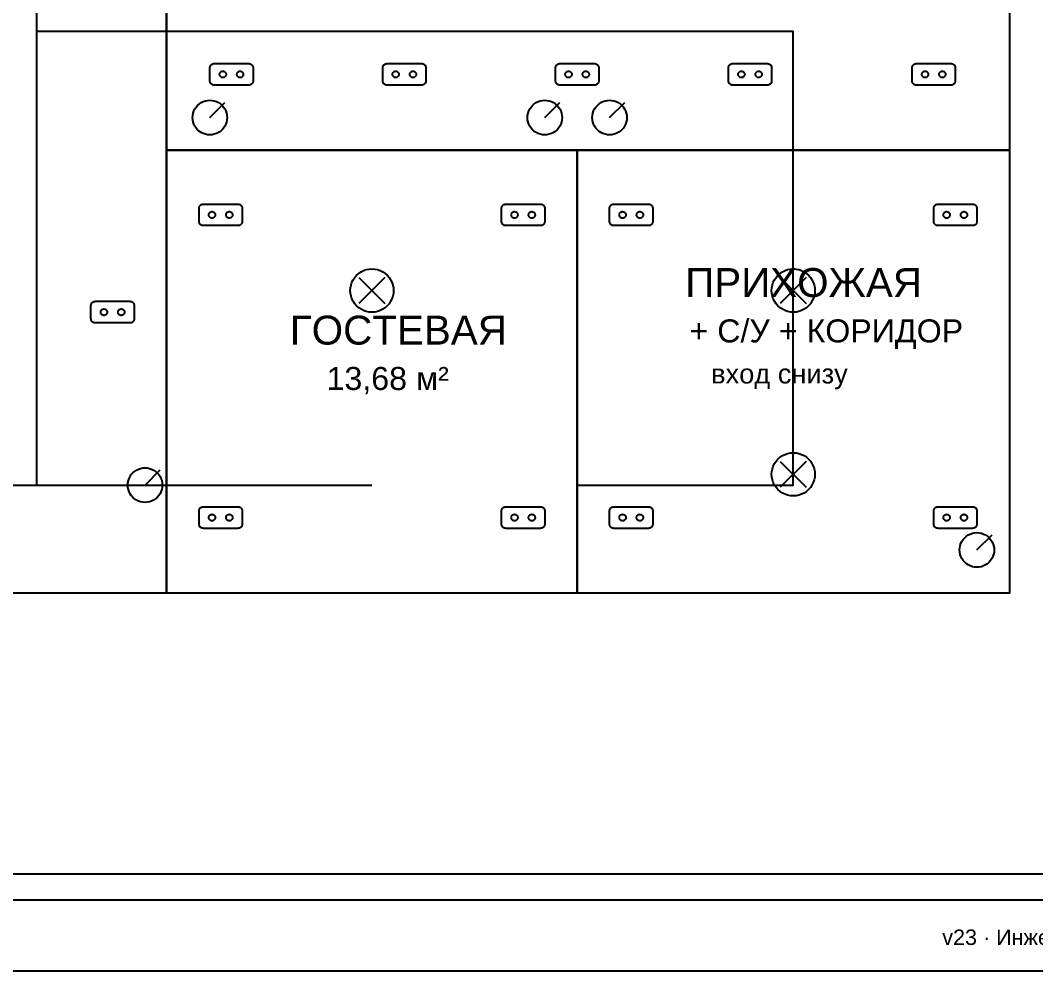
# Paper-space layout 'EOM-02' of a CAD drawing. Header units: millimetres. Extents: x 5 to 415, y 5 to 292.
# Drawn here: x 106.5 to 264.5, y 5 to 152.8 of the extents above; entities that cross this region are included whole.
import ezdxf

# ---------------------------------------------------------------- set-up
doc = ezdxf.new("R2010")
doc.units = ezdxf.units.MM
for name, color, linetype in [('A-DIMS', 1, 'Continuous'), ('A-FRAME', 7, 'Continuous'), ('A-OBJECT', 8, 'Continuous'), ('A-TEXT', 7, 'Continuous'), ('A-WALL', 7, 'Continuous')]:
    doc.layers.add(name, color=color, linetype=linetype)
doc.styles.add('ARIAL', font='arial.ttf')

psp = doc.layouts.new('EOM-02')

# ---------------------------------------------------------------- linework, layer by layer
at = {"layer": 'A-FRAME'}
psp.add_line((5, 16), (415, 16), dxfattribs=at)
psp.add_lwpolyline([(5, 5), (415, 5), (415, 292), (5, 292)], close=True, dxfattribs=at)
at = {"layer": 'A-OBJECT'}
for points in [[(8.25, 289), (411.75, 289), (411.75, 20), (8.25, 20), (8.25, 289)], [(35.15, 238.56), (129.3, 238.56), (129.3, 63.71), (35.15, 63.71), (35.15, 238.56)], [(129.3, 238.56), (260.44, 238.56), (260.44, 132.64), (129.3, 132.64), (129.3, 238.56)], [(136.7, 146.09), (142.08, 146.09), (142.17, 146.09), (142.25, 146.07), (142.33, 146.04), (142.41, 146), (142.49, 145.95), (142.55, 145.9), (142.61, 145.83), (142.66, 145.76), (142.7, 145.68), (142.73, 145.6), (142.74, 145.51), (142.75, 145.42), (142.75, 143.4), (142.74, 143.32), (142.73, 143.23), (142.7, 143.15), (142.66, 143.07), (142.61, 142.99), (142.55, 142.93), (142.49, 142.87), (142.41, 142.82), (142.33, 142.78), (142.25, 142.75), (142.17, 142.74), (142.08, 142.73), (136.7, 142.73), (136.61, 142.74), (136.52, 142.75), (136.44, 142.78), (136.36, 142.82), (136.29, 142.87), (136.22, 142.93), (136.16, 142.99), (136.12, 143.07), (136.08, 143.15), (136.05, 143.23), (136.03, 143.32), (136.03, 143.4), (136.03, 145.42), (136.03, 145.51), (136.05, 145.6), (136.08, 145.68), (136.12, 145.76), (136.16, 145.83), (136.22, 145.9), (136.29, 145.95), (136.36, 146), (136.44, 146.04), (136.52, 146.07), (136.61, 146.09), (136.7, 146.09), (136.7, 146.09)], [(163.6, 146.09), (168.98, 146.09), (169.07, 146.09), (169.15, 146.07), (169.23, 146.04), (169.31, 146), (169.39, 145.95), (169.45, 145.9), (169.51, 145.83), (169.56, 145.76), (169.6, 145.68), (169.63, 145.6), (169.64, 145.51), (169.65, 145.42), (169.65, 143.4), (169.64, 143.32), (169.63, 143.23), (169.6, 143.15), (169.56, 143.07), (169.51, 142.99), (169.45, 142.93), (169.39, 142.87), (169.31, 142.82), (169.23, 142.78), (169.15, 142.75), (169.07, 142.74), (168.98, 142.73), (163.6, 142.73), (163.51, 142.74), (163.42, 142.75), (163.34, 142.78), (163.26, 142.82), (163.19, 142.87), (163.12, 142.93), (163.06, 142.99), (163.02, 143.07), (162.98, 143.15), (162.95, 143.23), (162.93, 143.32), (162.93, 143.4), (162.93, 145.42), (162.93, 145.51), (162.95, 145.6), (162.98, 145.68), (163.02, 145.76), (163.06, 145.83), (163.12, 145.9), (163.19, 145.95), (163.26, 146), (163.34, 146.04), (163.42, 146.07), (163.51, 146.09), (163.6, 146.09), (163.6, 146.09)], [(190.5, 146.09), (195.88, 146.09), (195.97, 146.09), (196.05, 146.07), (196.13, 146.04), (196.21, 146), (196.29, 145.95), (196.35, 145.9), (196.41, 145.83), (196.46, 145.76), (196.5, 145.68), (196.53, 145.6), (196.54, 145.51), (196.55, 145.42), (196.55, 143.4), (196.54, 143.32), (196.53, 143.23), (196.5, 143.15), (196.46, 143.07), (196.41, 142.99), (196.35, 142.93), (196.29, 142.87), (196.21, 142.82), (196.13, 142.78), (196.05, 142.75), (195.97, 142.74), (195.88, 142.73), (190.5, 142.73), (190.41, 142.74), (190.32, 142.75), (190.24, 142.78), (190.16, 142.82), (190.09, 142.87), (190.02, 142.93), (189.96, 142.99), (189.92, 143.07), (189.88, 143.15), (189.85, 143.23), (189.83, 143.32), (189.82, 143.4), (189.82, 145.42), (189.83, 145.51), (189.85, 145.6), (189.88, 145.68), (189.92, 145.76), (189.96, 145.83), (190.02, 145.9), (190.09, 145.95), (190.16, 146), (190.24, 146.04), (190.32, 146.07), (190.41, 146.09), (190.5, 146.09), (190.5, 146.09)], [(217.4, 146.09), (222.78, 146.09), (222.87, 146.09), (222.95, 146.07), (223.03, 146.04), (223.11, 146), (223.19, 145.95), (223.25, 145.9), (223.31, 145.83), (223.36, 145.76), (223.4, 145.68), (223.43, 145.6), (223.44, 145.51), (223.45, 145.42), (223.45, 143.4), (223.44, 143.32), (223.43, 143.23), (223.4, 143.15), (223.36, 143.07), (223.31, 142.99), (223.25, 142.93), (223.19, 142.87), (223.11, 142.82), (223.03, 142.78), (222.95, 142.75), (222.87, 142.74), (222.78, 142.73), (217.4, 142.73), (217.31, 142.74), (217.22, 142.75), (217.14, 142.78), (217.06, 142.82), (216.99, 142.87), (216.92, 142.93), (216.86, 142.99), (216.82, 143.07), (216.78, 143.15), (216.75, 143.23), (216.73, 143.32), (216.72, 143.4), (216.72, 145.42), (216.73, 145.51), (216.75, 145.6), (216.78, 145.68), (216.82, 145.76), (216.86, 145.83), (216.92, 145.9), (216.99, 145.95), (217.06, 146), (217.14, 146.04), (217.22, 146.07), (217.31, 146.09), (217.4, 146.09), (217.4, 146.09)], [(245.98, 146.09), (251.36, 146.09), (251.45, 146.09), (251.53, 146.07), (251.62, 146.04), (251.69, 146), (251.77, 145.95), (251.83, 145.9), (251.89, 145.83), (251.94, 145.76), (251.98, 145.68), (252.01, 145.6), (252.03, 145.51), (252.03, 145.42), (252.03, 143.4), (252.03, 143.32), (252.01, 143.23), (251.98, 143.15), (251.94, 143.07), (251.89, 142.99), (251.83, 142.93), (251.77, 142.87), (251.69, 142.82), (251.62, 142.78), (251.53, 142.75), (251.45, 142.74), (251.36, 142.73), (245.98, 142.73), (245.89, 142.74), (245.8, 142.75), (245.72, 142.78), (245.64, 142.82), (245.57, 142.87), (245.5, 142.93), (245.45, 142.99), (245.4, 143.07), (245.36, 143.15), (245.33, 143.23), (245.31, 143.32), (245.31, 143.4), (245.31, 145.42), (245.31, 145.51), (245.33, 145.6), (245.36, 145.68), (245.4, 145.76), (245.45, 145.83), (245.5, 145.9), (245.57, 145.95), (245.64, 146), (245.72, 146.04), (245.8, 146.07), (245.89, 146.09), (245.98, 146.09), (245.98, 146.09)], [(138.55, 144.41), (138.54, 144.35), (138.53, 144.28), (138.51, 144.22), (138.48, 144.16), (138.44, 144.11), (138.4, 144.06), (138.35, 144.01), (138.29, 143.98), (138.24, 143.95), (138.17, 143.93), (138.11, 143.91), (138.04, 143.91), (137.98, 143.91), (137.91, 143.93), (137.85, 143.95), (137.79, 143.98), (137.74, 144.01), (137.69, 144.06), (137.64, 144.11), (137.61, 144.16), (137.58, 144.22), (137.56, 144.28), (137.54, 144.35), (137.54, 144.41), (137.54, 144.48), (137.56, 144.54), (137.58, 144.61), (137.61, 144.66), (137.64, 144.72), (137.69, 144.77), (137.74, 144.81), (137.79, 144.85), (137.85, 144.88), (137.91, 144.9), (137.98, 144.91), (138.04, 144.92), (138.11, 144.91), (138.17, 144.9), (138.24, 144.88), (138.29, 144.85), (138.35, 144.81), (138.4, 144.77), (138.44, 144.72), (138.48, 144.66), (138.51, 144.61), (138.53, 144.54), (138.54, 144.48), (138.55, 144.41), (138.55, 144.41)], [(141.24, 144.41), (141.23, 144.35), (141.22, 144.28), (141.2, 144.22), (141.17, 144.16), (141.13, 144.11), (141.09, 144.06), (141.04, 144.01), (140.98, 143.98), (140.93, 143.95), (140.86, 143.93), (140.8, 143.91), (140.73, 143.91), (140.67, 143.91), (140.6, 143.93), (140.54, 143.95), (140.48, 143.98), (140.43, 144.01), (140.38, 144.06), (140.33, 144.11), (140.3, 144.16), (140.27, 144.22), (140.25, 144.28), (140.23, 144.35), (140.23, 144.41), (140.23, 144.48), (140.25, 144.54), (140.27, 144.61), (140.3, 144.66), (140.33, 144.72), (140.38, 144.77), (140.43, 144.81), (140.48, 144.85), (140.54, 144.88), (140.6, 144.9), (140.67, 144.91), (140.73, 144.92), (140.8, 144.91), (140.86, 144.9), (140.93, 144.88), (140.98, 144.85), (141.04, 144.81), (141.09, 144.77), (141.13, 144.72), (141.17, 144.66), (141.2, 144.61), (141.22, 144.54), (141.23, 144.48), (141.24, 144.41), (141.24, 144.41)], [(165.45, 144.41), (165.44, 144.35), (165.43, 144.28), (165.41, 144.22), (165.38, 144.16), (165.34, 144.11), (165.3, 144.06), (165.25, 144.01), (165.19, 143.98), (165.14, 143.95), (165.07, 143.93), (165.01, 143.91), (164.94, 143.91), (164.88, 143.91), (164.81, 143.93), (164.75, 143.95), (164.69, 143.98), (164.64, 144.01), (164.59, 144.06), (164.54, 144.11), (164.51, 144.16), (164.48, 144.22), (164.46, 144.28), (164.44, 144.35), (164.44, 144.41), (164.44, 144.48), (164.46, 144.54), (164.48, 144.61), (164.51, 144.66), (164.54, 144.72), (164.59, 144.77), (164.64, 144.81), (164.69, 144.85), (164.75, 144.88), (164.81, 144.9), (164.88, 144.91), (164.94, 144.92), (165.01, 144.91), (165.07, 144.9), (165.14, 144.88), (165.19, 144.85), (165.25, 144.81), (165.3, 144.77), (165.34, 144.72), (165.38, 144.66), (165.41, 144.61), (165.43, 144.54), (165.44, 144.48), (165.45, 144.41), (165.45, 144.41)], [(168.14, 144.41), (168.13, 144.35), (168.12, 144.28), (168.1, 144.22), (168.07, 144.16), (168.03, 144.11), (167.99, 144.06), (167.94, 144.01), (167.88, 143.98), (167.83, 143.95), (167.76, 143.93), (167.7, 143.91), (167.63, 143.91), (167.57, 143.91), (167.5, 143.93), (167.44, 143.95), (167.38, 143.98), (167.33, 144.01), (167.28, 144.06), (167.23, 144.11), (167.2, 144.16), (167.17, 144.22), (167.15, 144.28), (167.13, 144.35), (167.13, 144.41), (167.13, 144.48), (167.15, 144.54), (167.17, 144.61), (167.2, 144.66), (167.23, 144.72), (167.28, 144.77), (167.33, 144.81), (167.38, 144.85), (167.44, 144.88), (167.5, 144.9), (167.57, 144.91), (167.63, 144.92), (167.7, 144.91), (167.76, 144.9), (167.83, 144.88), (167.88, 144.85), (167.94, 144.81), (167.99, 144.77), (168.03, 144.72), (168.07, 144.66), (168.1, 144.61), (168.12, 144.54), (168.13, 144.48), (168.14, 144.41), (168.14, 144.41)], [(192.35, 144.41), (192.34, 144.35), (192.33, 144.28), (192.31, 144.22), (192.28, 144.16), (192.24, 144.11), (192.2, 144.06), (192.15, 144.01), (192.09, 143.98), (192.04, 143.95), (191.97, 143.93), (191.91, 143.91), (191.84, 143.91), (191.78, 143.91), (191.71, 143.93), (191.65, 143.95), (191.59, 143.98), (191.54, 144.01), (191.49, 144.06), (191.44, 144.11), (191.41, 144.16), (191.38, 144.22), (191.36, 144.28), (191.34, 144.35), (191.34, 144.41), (191.34, 144.48), (191.36, 144.54), (191.38, 144.61), (191.41, 144.66), (191.44, 144.72), (191.49, 144.77), (191.54, 144.81), (191.59, 144.85), (191.65, 144.88), (191.71, 144.9), (191.78, 144.91), (191.84, 144.92), (191.91, 144.91), (191.97, 144.9), (192.04, 144.88), (192.09, 144.85), (192.15, 144.81), (192.2, 144.77), (192.24, 144.72), (192.28, 144.66), (192.31, 144.61), (192.33, 144.54), (192.34, 144.48), (192.35, 144.41), (192.35, 144.41)], [(195.04, 144.41), (195.03, 144.35), (195.02, 144.28), (195, 144.22), (194.97, 144.16), (194.93, 144.11), (194.89, 144.06), (194.84, 144.01), (194.78, 143.98), (194.73, 143.95), (194.66, 143.93), (194.6, 143.91), (194.53, 143.91), (194.47, 143.91), (194.4, 143.93), (194.34, 143.95), (194.28, 143.98), (194.23, 144.01), (194.18, 144.06), (194.13, 144.11), (194.1, 144.16), (194.07, 144.22), (194.05, 144.28), (194.03, 144.35), (194.03, 144.41), (194.03, 144.48), (194.05, 144.54), (194.07, 144.61), (194.1, 144.66), (194.13, 144.72), (194.18, 144.77), (194.23, 144.81), (194.28, 144.85), (194.34, 144.88), (194.4, 144.9), (194.47, 144.91), (194.53, 144.92), (194.6, 144.91), (194.66, 144.9), (194.73, 144.88), (194.78, 144.85), (194.84, 144.81), (194.89, 144.77), (194.93, 144.72), (194.97, 144.66), (195, 144.61), (195.02, 144.54), (195.03, 144.48), (195.04, 144.41), (195.04, 144.41)], [(219.25, 144.41), (219.24, 144.35), (219.23, 144.28), (219.21, 144.22), (219.18, 144.16), (219.14, 144.11), (219.1, 144.06), (219.05, 144.01), (218.99, 143.98), (218.94, 143.95), (218.87, 143.93), (218.81, 143.91), (218.74, 143.91), (218.68, 143.91), (218.61, 143.93), (218.55, 143.95), (218.49, 143.98), (218.44, 144.01), (218.39, 144.06), (218.34, 144.11), (218.31, 144.16), (218.28, 144.22), (218.26, 144.28), (218.24, 144.35), (218.24, 144.41), (218.24, 144.48), (218.26, 144.54), (218.28, 144.61), (218.31, 144.66), (218.34, 144.72), (218.39, 144.77), (218.44, 144.81), (218.49, 144.85), (218.55, 144.88), (218.61, 144.9), (218.68, 144.91), (218.74, 144.92), (218.81, 144.91), (218.87, 144.9), (218.94, 144.88), (218.99, 144.85), (219.05, 144.81), (219.1, 144.77), (219.14, 144.72), (219.18, 144.66), (219.21, 144.61), (219.23, 144.54), (219.24, 144.48), (219.25, 144.41), (219.25, 144.41)], [(221.94, 144.41), (221.93, 144.35), (221.92, 144.28), (221.9, 144.22), (221.87, 144.16), (221.83, 144.11), (221.79, 144.06), (221.74, 144.01), (221.68, 143.98), (221.63, 143.95), (221.56, 143.93), (221.5, 143.91), (221.43, 143.91), (221.37, 143.91), (221.3, 143.93), (221.24, 143.95), (221.18, 143.98), (221.13, 144.01), (221.08, 144.06), (221.03, 144.11), (221, 144.16), (220.97, 144.22), (220.95, 144.28), (220.93, 144.35), (220.93, 144.41), (220.93, 144.48), (220.95, 144.54), (220.97, 144.61), (221, 144.66), (221.03, 144.72), (221.08, 144.77), (221.13, 144.81), (221.18, 144.85), (221.24, 144.88), (221.3, 144.9), (221.37, 144.91), (221.43, 144.92), (221.5, 144.91), (221.56, 144.9), (221.63, 144.88), (221.68, 144.85), (221.74, 144.81), (221.79, 144.77), (221.83, 144.72), (221.87, 144.66), (221.9, 144.61), (221.92, 144.54), (221.93, 144.48), (221.94, 144.41), (221.94, 144.41)], [(247.83, 144.41), (247.82, 144.35), (247.81, 144.28), (247.79, 144.22), (247.76, 144.16), (247.72, 144.11), (247.68, 144.06), (247.63, 144.01), (247.58, 143.98), (247.52, 143.95), (247.45, 143.93), (247.39, 143.91), (247.32, 143.91), (247.26, 143.91), (247.19, 143.93), (247.13, 143.95), (247.07, 143.98), (247.02, 144.01), (246.97, 144.06), (246.92, 144.11), (246.89, 144.16), (246.86, 144.22), (246.84, 144.28), (246.82, 144.35), (246.82, 144.41), (246.82, 144.48), (246.84, 144.54), (246.86, 144.61), (246.89, 144.66), (246.92, 144.72), (246.97, 144.77), (247.02, 144.81), (247.07, 144.85), (247.13, 144.88), (247.19, 144.9), (247.26, 144.91), (247.32, 144.92), (247.39, 144.91), (247.45, 144.9), (247.52, 144.88), (247.58, 144.85), (247.63, 144.81), (247.68, 144.77), (247.72, 144.72), (247.76, 144.66), (247.79, 144.61), (247.81, 144.54), (247.82, 144.48), (247.83, 144.41), (247.83, 144.41)], [(250.52, 144.41), (250.51, 144.35), (250.5, 144.28), (250.48, 144.22), (250.45, 144.16), (250.41, 144.11), (250.37, 144.06), (250.32, 144.01), (250.27, 143.98), (250.21, 143.95), (250.14, 143.93), (250.08, 143.91), (250.01, 143.91), (249.95, 143.91), (249.88, 143.93), (249.82, 143.95), (249.76, 143.98), (249.71, 144.01), (249.66, 144.06), (249.61, 144.11), (249.58, 144.16), (249.55, 144.22), (249.53, 144.28), (249.51, 144.35), (249.51, 144.41), (249.51, 144.48), (249.53, 144.54), (249.55, 144.61), (249.58, 144.66), (249.61, 144.72), (249.66, 144.77), (249.71, 144.81), (249.76, 144.85), (249.82, 144.88), (249.88, 144.9), (249.95, 144.91), (250.01, 144.92), (250.08, 144.91), (250.14, 144.9), (250.21, 144.88), (250.27, 144.85), (250.32, 144.81), (250.37, 144.77), (250.41, 144.72), (250.45, 144.66), (250.48, 144.61), (250.5, 144.54), (250.51, 144.48), (250.52, 144.41), (250.52, 144.41)], [(138.72, 137.69), (138.69, 137.34), (138.62, 136.99), (138.51, 136.66), (138.35, 136.34), (138.16, 136.05), (137.93, 135.79), (137.66, 135.55), (137.37, 135.36), (137.05, 135.2), (136.72, 135.09), (136.38, 135.02), (136.03, 135), (135.67, 135.02), (135.33, 135.09), (135, 135.2), (134.68, 135.36), (134.39, 135.55), (134.12, 135.79), (133.89, 136.05), (133.7, 136.34), (133.54, 136.66), (133.43, 136.99), (133.36, 137.34), (133.34, 137.69), (133.36, 138.04), (133.43, 138.38), (133.54, 138.72), (133.7, 139.03), (133.89, 139.33), (134.12, 139.59), (134.39, 139.82), (134.68, 140.02), (135, 140.17), (135.33, 140.29), (135.67, 140.35), (136.03, 140.38), (136.38, 140.35), (136.72, 140.29), (137.05, 140.17), (137.37, 140.02), (137.66, 139.82), (137.93, 139.59), (138.16, 139.33), (138.35, 139.03), (138.51, 138.72), (138.62, 138.38), (138.69, 138.04), (138.72, 137.69), (138.72, 137.69)], [(190.83, 137.69), (190.81, 137.34), (190.74, 136.99), (190.63, 136.66), (190.47, 136.34), (190.28, 136.05), (190.05, 135.79), (189.78, 135.55), (189.49, 135.36), (189.17, 135.2), (188.84, 135.09), (188.49, 135.02), (188.14, 135), (187.79, 135.02), (187.45, 135.09), (187.11, 135.2), (186.8, 135.36), (186.51, 135.55), (186.24, 135.79), (186.01, 136.05), (185.81, 136.34), (185.66, 136.66), (185.55, 136.99), (185.48, 137.34), (185.45, 137.69), (185.48, 138.04), (185.55, 138.38), (185.66, 138.72), (185.81, 139.03), (186.01, 139.33), (186.24, 139.59), (186.51, 139.82), (186.8, 140.02), (187.11, 140.17), (187.45, 140.29), (187.79, 140.35), (188.14, 140.38), (188.49, 140.35), (188.84, 140.29), (189.17, 140.17), (189.49, 140.02), (189.78, 139.82), (190.05, 139.59), (190.28, 139.33), (190.47, 139.03), (190.63, 138.72), (190.74, 138.38), (190.81, 138.04), (190.83, 137.69), (190.83, 137.69)], [(200.92, 137.69), (200.9, 137.34), (200.83, 136.99), (200.72, 136.66), (200.56, 136.34), (200.37, 136.05), (200.13, 135.79), (199.87, 135.55), (199.58, 135.36), (199.26, 135.2), (198.93, 135.09), (198.58, 135.02), (198.23, 135), (197.88, 135.02), (197.54, 135.09), (197.2, 135.2), (196.89, 135.36), (196.59, 135.55), (196.33, 135.79), (196.1, 136.05), (195.9, 136.34), (195.75, 136.66), (195.63, 136.99), (195.56, 137.34), (195.54, 137.69), (195.56, 138.04), (195.63, 138.38), (195.75, 138.72), (195.9, 139.03), (196.1, 139.33), (196.33, 139.59), (196.59, 139.82), (196.89, 140.02), (197.2, 140.17), (197.54, 140.29), (197.88, 140.35), (198.23, 140.38), (198.58, 140.35), (198.93, 140.29), (199.26, 140.17), (199.58, 140.02), (199.87, 139.82), (200.13, 139.59), (200.37, 139.33), (200.56, 139.03), (200.72, 138.72), (200.83, 138.38), (200.9, 138.04), (200.92, 137.69), (200.92, 137.69)], [(129.3, 132.64), (193.19, 132.64), (193.19, 63.71), (129.3, 63.71), (129.3, 132.64)], [(193.19, 132.64), (260.44, 132.64), (260.44, 63.71), (193.19, 63.71), (193.19, 132.64)], [(135.02, 124.24), (140.4, 124.24), (140.48, 124.23), (140.57, 124.21), (140.65, 124.19), (140.73, 124.15), (140.81, 124.1), (140.87, 124.04), (140.93, 123.97), (140.98, 123.9), (141.02, 123.82), (141.05, 123.74), (141.06, 123.65), (141.07, 123.56), (141.07, 121.55), (141.06, 121.46), (141.05, 121.37), (141.02, 121.29), (140.98, 121.21), (140.93, 121.14), (140.87, 121.07), (140.81, 121.01), (140.73, 120.97), (140.65, 120.93), (140.57, 120.9), (140.48, 120.88), (140.4, 120.88), (135.02, 120.88), (134.93, 120.88), (134.84, 120.9), (134.76, 120.93), (134.68, 120.97), (134.61, 121.01), (134.54, 121.07), (134.48, 121.14), (134.43, 121.21), (134.39, 121.29), (134.37, 121.37), (134.35, 121.46), (134.34, 121.55), (134.34, 123.56), (134.35, 123.65), (134.37, 123.74), (134.39, 123.82), (134.43, 123.9), (134.48, 123.97), (134.54, 124.04), (134.61, 124.1), (134.68, 124.15), (134.76, 124.19), (134.84, 124.21), (134.93, 124.23), (135.02, 124.24), (135.02, 124.24)], [(182.09, 124.24), (187.47, 124.24), (187.56, 124.23), (187.65, 124.21), (187.73, 124.19), (187.81, 124.15), (187.88, 124.1), (187.95, 124.04), (188, 123.97), (188.05, 123.9), (188.09, 123.82), (188.12, 123.74), (188.14, 123.65), (188.14, 123.56), (188.14, 121.55), (188.14, 121.46), (188.12, 121.37), (188.09, 121.29), (188.05, 121.21), (188, 121.14), (187.95, 121.07), (187.88, 121.01), (187.81, 120.97), (187.73, 120.93), (187.65, 120.9), (187.56, 120.88), (187.47, 120.88), (182.09, 120.88), (182, 120.88), (181.92, 120.9), (181.83, 120.93), (181.75, 120.97), (181.68, 121.01), (181.62, 121.07), (181.56, 121.14), (181.51, 121.21), (181.47, 121.29), (181.44, 121.37), (181.42, 121.46), (181.42, 121.55), (181.42, 123.56), (181.42, 123.65), (181.44, 123.74), (181.47, 123.82), (181.51, 123.9), (181.56, 123.97), (181.62, 124.04), (181.68, 124.1), (181.75, 124.15), (181.83, 124.19), (181.92, 124.21), (182, 124.23), (182.09, 124.24), (182.09, 124.24)], [(198.9, 124.24), (204.28, 124.24), (204.37, 124.23), (204.46, 124.21), (204.54, 124.19), (204.62, 124.15), (204.69, 124.1), (204.76, 124.04), (204.82, 123.97), (204.87, 123.9), (204.91, 123.82), (204.93, 123.74), (204.95, 123.65), (204.96, 123.56), (204.96, 121.55), (204.95, 121.46), (204.93, 121.37), (204.91, 121.29), (204.87, 121.21), (204.82, 121.14), (204.76, 121.07), (204.69, 121.01), (204.62, 120.97), (204.54, 120.93), (204.46, 120.9), (204.37, 120.88), (204.28, 120.88), (198.9, 120.88), (198.82, 120.88), (198.73, 120.9), (198.65, 120.93), (198.57, 120.97), (198.49, 121.01), (198.43, 121.07), (198.37, 121.14), (198.32, 121.21), (198.28, 121.29), (198.25, 121.37), (198.24, 121.46), (198.23, 121.55), (198.23, 123.56), (198.24, 123.65), (198.25, 123.74), (198.28, 123.82), (198.32, 123.9), (198.37, 123.97), (198.43, 124.04), (198.49, 124.1), (198.57, 124.15), (198.65, 124.19), (198.73, 124.21), (198.82, 124.23), (198.9, 124.24), (198.9, 124.24)], [(249.34, 124.24), (254.72, 124.24), (254.81, 124.23), (254.9, 124.21), (254.98, 124.19), (255.06, 124.15), (255.13, 124.1), (255.2, 124.04), (255.25, 123.97), (255.3, 123.9), (255.34, 123.82), (255.37, 123.74), (255.39, 123.65), (255.39, 123.56), (255.39, 121.55), (255.39, 121.46), (255.37, 121.37), (255.34, 121.29), (255.3, 121.21), (255.25, 121.14), (255.2, 121.07), (255.13, 121.01), (255.06, 120.97), (254.98, 120.93), (254.9, 120.9), (254.81, 120.88), (254.72, 120.88), (249.34, 120.88), (249.25, 120.88), (249.17, 120.9), (249.08, 120.93), (249, 120.97), (248.93, 121.01), (248.87, 121.07), (248.81, 121.14), (248.76, 121.21), (248.72, 121.29), (248.69, 121.37), (248.67, 121.46), (248.67, 121.55), (248.67, 123.56), (248.67, 123.65), (248.69, 123.74), (248.72, 123.82), (248.76, 123.9), (248.81, 123.97), (248.87, 124.04), (248.93, 124.1), (249, 124.15), (249.08, 124.19), (249.17, 124.21), (249.25, 124.23), (249.34, 124.24), (249.34, 124.24)], [(136.87, 122.56), (136.86, 122.49), (136.85, 122.43), (136.83, 122.36), (136.8, 122.3), (136.76, 122.25), (136.72, 122.2), (136.67, 122.16), (136.61, 122.12), (136.55, 122.09), (136.49, 122.07), (136.43, 122.06), (136.36, 122.05), (136.3, 122.06), (136.23, 122.07), (136.17, 122.09), (136.11, 122.12), (136.05, 122.16), (136, 122.2), (135.96, 122.25), (135.92, 122.3), (135.9, 122.36), (135.87, 122.43), (135.86, 122.49), (135.86, 122.56), (135.86, 122.62), (135.87, 122.69), (135.9, 122.75), (135.92, 122.81), (135.96, 122.86), (136, 122.91), (136.05, 122.96), (136.11, 122.99), (136.17, 123.02), (136.23, 123.04), (136.3, 123.06), (136.36, 123.06), (136.43, 123.06), (136.49, 123.04), (136.55, 123.02), (136.61, 122.99), (136.67, 122.96), (136.72, 122.91), (136.76, 122.86), (136.8, 122.81), (136.83, 122.75), (136.85, 122.69), (136.86, 122.62), (136.87, 122.56), (136.87, 122.56)], [(139.56, 122.56), (139.55, 122.49), (139.54, 122.43), (139.52, 122.36), (139.49, 122.3), (139.45, 122.25), (139.41, 122.2), (139.36, 122.16), (139.3, 122.12), (139.24, 122.09), (139.18, 122.07), (139.12, 122.06), (139.05, 122.05), (138.99, 122.06), (138.92, 122.07), (138.86, 122.09), (138.8, 122.12), (138.74, 122.16), (138.69, 122.2), (138.65, 122.25), (138.61, 122.3), (138.59, 122.36), (138.56, 122.43), (138.55, 122.49), (138.55, 122.56), (138.55, 122.62), (138.56, 122.69), (138.59, 122.75), (138.61, 122.81), (138.65, 122.86), (138.69, 122.91), (138.74, 122.96), (138.8, 122.99), (138.86, 123.02), (138.92, 123.04), (138.99, 123.06), (139.05, 123.06), (139.12, 123.06), (139.18, 123.04), (139.24, 123.02), (139.3, 122.99), (139.36, 122.96), (139.41, 122.91), (139.45, 122.86), (139.49, 122.81), (139.52, 122.75), (139.54, 122.69), (139.55, 122.62), (139.56, 122.56), (139.56, 122.56)], [(183.94, 122.56), (183.94, 122.49), (183.92, 122.43), (183.9, 122.36), (183.87, 122.3), (183.84, 122.25), (183.79, 122.2), (183.74, 122.16), (183.69, 122.12), (183.63, 122.09), (183.57, 122.07), (183.5, 122.06), (183.44, 122.05), (183.37, 122.06), (183.31, 122.07), (183.24, 122.09), (183.18, 122.12), (183.13, 122.16), (183.08, 122.2), (183.04, 122.25), (183, 122.3), (182.97, 122.36), (182.95, 122.43), (182.94, 122.49), (182.93, 122.56), (182.94, 122.62), (182.95, 122.69), (182.97, 122.75), (183, 122.81), (183.04, 122.86), (183.08, 122.91), (183.13, 122.96), (183.18, 122.99), (183.24, 123.02), (183.31, 123.04), (183.37, 123.06), (183.44, 123.06), (183.5, 123.06), (183.57, 123.04), (183.63, 123.02), (183.69, 122.99), (183.74, 122.96), (183.79, 122.91), (183.84, 122.86), (183.87, 122.81), (183.9, 122.75), (183.92, 122.69), (183.94, 122.62), (183.94, 122.56), (183.94, 122.56)], [(186.63, 122.56), (186.63, 122.49), (186.61, 122.43), (186.59, 122.36), (186.56, 122.3), (186.53, 122.25), (186.48, 122.2), (186.43, 122.16), (186.38, 122.12), (186.32, 122.09), (186.26, 122.07), (186.19, 122.06), (186.13, 122.05), (186.06, 122.06), (186, 122.07), (185.93, 122.09), (185.87, 122.12), (185.82, 122.16), (185.77, 122.2), (185.73, 122.25), (185.69, 122.3), (185.66, 122.36), (185.64, 122.43), (185.63, 122.49), (185.62, 122.56), (185.63, 122.62), (185.64, 122.69), (185.66, 122.75), (185.69, 122.81), (185.73, 122.86), (185.77, 122.91), (185.82, 122.96), (185.87, 122.99), (185.93, 123.02), (186, 123.04), (186.06, 123.06), (186.13, 123.06), (186.19, 123.06), (186.26, 123.04), (186.32, 123.02), (186.38, 122.99), (186.43, 122.96), (186.48, 122.91), (186.53, 122.86), (186.56, 122.81), (186.59, 122.75), (186.61, 122.69), (186.63, 122.62), (186.63, 122.56), (186.63, 122.56)], [(200.75, 122.56), (200.75, 122.49), (200.74, 122.43), (200.71, 122.36), (200.69, 122.3), (200.65, 122.25), (200.61, 122.2), (200.56, 122.16), (200.5, 122.12), (200.44, 122.09), (200.38, 122.07), (200.31, 122.06), (200.25, 122.05), (200.18, 122.06), (200.12, 122.07), (200.06, 122.09), (200, 122.12), (199.94, 122.16), (199.89, 122.2), (199.85, 122.25), (199.81, 122.3), (199.78, 122.36), (199.76, 122.43), (199.75, 122.49), (199.74, 122.56), (199.75, 122.62), (199.76, 122.69), (199.78, 122.75), (199.81, 122.81), (199.85, 122.86), (199.89, 122.91), (199.94, 122.96), (200, 122.99), (200.06, 123.02), (200.12, 123.04), (200.18, 123.06), (200.25, 123.06), (200.31, 123.06), (200.38, 123.04), (200.44, 123.02), (200.5, 122.99), (200.56, 122.96), (200.61, 122.91), (200.65, 122.86), (200.69, 122.81), (200.71, 122.75), (200.74, 122.69), (200.75, 122.62), (200.75, 122.56), (200.75, 122.56)], [(203.44, 122.56), (203.44, 122.49), (203.43, 122.43), (203.4, 122.36), (203.38, 122.3), (203.34, 122.25), (203.3, 122.2), (203.25, 122.16), (203.19, 122.12), (203.13, 122.09), (203.07, 122.07), (203, 122.06), (202.94, 122.05), (202.87, 122.06), (202.81, 122.07), (202.75, 122.09), (202.69, 122.12), (202.63, 122.16), (202.58, 122.2), (202.54, 122.25), (202.5, 122.3), (202.47, 122.36), (202.45, 122.43), (202.44, 122.49), (202.43, 122.56), (202.44, 122.62), (202.45, 122.69), (202.47, 122.75), (202.5, 122.81), (202.54, 122.86), (202.58, 122.91), (202.63, 122.96), (202.69, 122.99), (202.75, 123.02), (202.81, 123.04), (202.87, 123.06), (202.94, 123.06), (203, 123.06), (203.07, 123.04), (203.13, 123.02), (203.19, 122.99), (203.25, 122.96), (203.3, 122.91), (203.34, 122.86), (203.38, 122.81), (203.4, 122.75), (203.43, 122.69), (203.44, 122.62), (203.44, 122.56), (203.44, 122.56)], [(251.19, 122.56), (251.19, 122.49), (251.17, 122.43), (251.15, 122.36), (251.12, 122.3), (251.09, 122.25), (251.04, 122.2), (250.99, 122.16), (250.94, 122.12), (250.88, 122.09), (250.82, 122.07), (250.75, 122.06), (250.69, 122.05), (250.62, 122.06), (250.56, 122.07), (250.49, 122.09), (250.43, 122.12), (250.38, 122.16), (250.33, 122.2), (250.29, 122.25), (250.25, 122.3), (250.22, 122.36), (250.2, 122.43), (250.19, 122.49), (250.18, 122.56), (250.19, 122.62), (250.2, 122.69), (250.22, 122.75), (250.25, 122.81), (250.29, 122.86), (250.33, 122.91), (250.38, 122.96), (250.43, 122.99), (250.49, 123.02), (250.56, 123.04), (250.62, 123.06), (250.69, 123.06), (250.75, 123.06), (250.82, 123.04), (250.88, 123.02), (250.94, 122.99), (250.99, 122.96), (251.04, 122.91), (251.09, 122.86), (251.12, 122.81), (251.15, 122.75), (251.17, 122.69), (251.19, 122.62), (251.19, 122.56), (251.19, 122.56)], [(253.88, 122.56), (253.88, 122.49), (253.86, 122.43), (253.84, 122.36), (253.81, 122.3), (253.78, 122.25), (253.73, 122.2), (253.68, 122.16), (253.63, 122.12), (253.57, 122.09), (253.51, 122.07), (253.44, 122.06), (253.38, 122.05), (253.31, 122.06), (253.25, 122.07), (253.18, 122.09), (253.12, 122.12), (253.07, 122.16), (253.02, 122.2), (252.98, 122.25), (252.94, 122.3), (252.91, 122.36), (252.89, 122.43), (252.88, 122.49), (252.87, 122.56), (252.88, 122.62), (252.89, 122.69), (252.91, 122.75), (252.94, 122.81), (252.98, 122.86), (253.02, 122.91), (253.07, 122.96), (253.12, 122.99), (253.18, 123.02), (253.25, 123.04), (253.31, 123.06), (253.38, 123.06), (253.44, 123.06), (253.51, 123.04), (253.57, 123.02), (253.63, 122.99), (253.68, 122.96), (253.73, 122.91), (253.78, 122.86), (253.81, 122.81), (253.84, 122.75), (253.86, 122.69), (253.88, 122.62), (253.88, 122.56), (253.88, 122.56)], [(164.61, 110.79), (164.58, 110.35), (164.49, 109.92), (164.35, 109.5), (164.16, 109.11), (163.91, 108.74), (163.62, 108.41), (163.29, 108.12), (162.93, 107.88), (162.53, 107.68), (162.11, 107.54), (161.68, 107.45), (161.24, 107.42), (160.8, 107.45), (160.37, 107.54), (159.96, 107.68), (159.56, 107.88), (159.2, 108.12), (158.87, 108.41), (158.58, 108.74), (158.33, 109.11), (158.14, 109.5), (158, 109.92), (157.91, 110.35), (157.88, 110.79), (157.91, 111.23), (158, 111.66), (158.14, 112.07), (158.33, 112.47), (158.58, 112.83), (158.87, 113.17), (159.2, 113.46), (159.56, 113.7), (159.96, 113.89), (160.37, 114.04), (160.8, 114.12), (161.24, 114.15), (161.68, 114.12), (162.11, 114.04), (162.53, 113.89), (162.93, 113.7), (163.29, 113.46), (163.62, 113.17), (163.91, 112.83), (164.16, 112.47), (164.35, 112.07), (164.49, 111.66), (164.58, 111.23), (164.61, 110.79), (164.61, 110.79)], [(230.18, 110.79), (230.15, 110.35), (230.06, 109.92), (229.92, 109.5), (229.72, 109.11), (229.48, 108.74), (229.19, 108.41), (228.86, 108.12), (228.49, 107.88), (228.1, 107.68), (227.68, 107.54), (227.25, 107.45), (226.81, 107.42), (226.37, 107.45), (225.94, 107.54), (225.53, 107.68), (225.13, 107.88), (224.77, 108.12), (224.43, 108.41), (224.14, 108.74), (223.9, 109.11), (223.71, 109.5), (223.56, 109.92), (223.48, 110.35), (223.45, 110.79), (223.48, 111.23), (223.56, 111.66), (223.71, 112.07), (223.9, 112.47), (224.14, 112.83), (224.43, 113.17), (224.77, 113.46), (225.13, 113.7), (225.53, 113.89), (225.94, 114.04), (226.37, 114.12), (226.81, 114.15), (227.25, 114.12), (227.68, 114.04), (228.1, 113.89), (228.49, 113.7), (228.86, 113.46), (229.19, 113.17), (229.48, 112.83), (229.72, 112.47), (229.92, 112.07), (230.06, 111.66), (230.15, 111.23), (230.18, 110.79), (230.18, 110.79)], [(118.2, 109.11), (123.58, 109.11), (123.67, 109.1), (123.76, 109.08), (123.84, 109.06), (123.92, 109.02), (123.99, 108.97), (124.06, 108.91), (124.12, 108.84), (124.17, 108.77), (124.21, 108.69), (124.23, 108.61), (124.25, 108.52), (124.26, 108.43), (124.26, 106.42), (124.25, 106.33), (124.23, 106.24), (124.21, 106.16), (124.17, 106.08), (124.12, 106.01), (124.06, 105.94), (123.99, 105.88), (123.92, 105.83), (123.84, 105.79), (123.76, 105.77), (123.67, 105.75), (123.58, 105.74), (118.2, 105.74), (118.12, 105.75), (118.03, 105.77), (117.95, 105.79), (117.87, 105.83), (117.79, 105.88), (117.73, 105.94), (117.67, 106.01), (117.62, 106.08), (117.58, 106.16), (117.55, 106.24), (117.54, 106.33), (117.53, 106.42), (117.53, 108.43), (117.54, 108.52), (117.55, 108.61), (117.58, 108.69), (117.62, 108.77), (117.67, 108.84), (117.73, 108.91), (117.79, 108.97), (117.87, 109.02), (117.95, 109.06), (118.03, 109.08), (118.12, 109.1), (118.2, 109.11), (118.2, 109.11)], [(120.05, 107.42), (120.05, 107.36), (120.04, 107.29), (120.01, 107.23), (119.99, 107.17), (119.95, 107.12), (119.91, 107.07), (119.86, 107.02), (119.8, 106.99), (119.74, 106.96), (119.68, 106.94), (119.61, 106.92), (119.55, 106.92), (119.48, 106.92), (119.42, 106.94), (119.36, 106.96), (119.3, 106.99), (119.24, 107.02), (119.19, 107.07), (119.15, 107.12), (119.11, 107.17), (119.08, 107.23), (119.06, 107.29), (119.05, 107.36), (119.04, 107.42), (119.05, 107.49), (119.06, 107.56), (119.08, 107.62), (119.11, 107.68), (119.15, 107.73), (119.19, 107.78), (119.24, 107.83), (119.3, 107.86), (119.36, 107.89), (119.42, 107.91), (119.48, 107.93), (119.55, 107.93), (119.61, 107.93), (119.68, 107.91), (119.74, 107.89), (119.8, 107.86), (119.86, 107.83), (119.91, 107.78), (119.95, 107.73), (119.99, 107.68), (120.01, 107.62), (120.04, 107.56), (120.05, 107.49), (120.05, 107.42), (120.05, 107.42)], [(122.74, 107.42), (122.74, 107.36), (122.73, 107.29), (122.7, 107.23), (122.68, 107.17), (122.64, 107.12), (122.6, 107.07), (122.55, 107.02), (122.49, 106.99), (122.43, 106.96), (122.37, 106.94), (122.3, 106.92), (122.24, 106.92), (122.17, 106.92), (122.11, 106.94), (122.05, 106.96), (121.99, 106.99), (121.93, 107.02), (121.88, 107.07), (121.84, 107.12), (121.8, 107.17), (121.77, 107.23), (121.75, 107.29), (121.74, 107.36), (121.73, 107.42), (121.74, 107.49), (121.75, 107.56), (121.77, 107.62), (121.8, 107.68), (121.84, 107.73), (121.88, 107.78), (121.93, 107.83), (121.99, 107.86), (122.05, 107.89), (122.11, 107.91), (122.17, 107.93), (122.24, 107.93), (122.3, 107.93), (122.37, 107.91), (122.43, 107.89), (122.49, 107.86), (122.55, 107.83), (122.6, 107.78), (122.64, 107.73), (122.68, 107.68), (122.7, 107.62), (122.73, 107.56), (122.74, 107.49), (122.74, 107.42), (122.74, 107.42)], [(230.18, 82.21), (230.15, 81.77), (230.06, 81.34), (229.92, 80.92), (229.72, 80.53), (229.48, 80.16), (229.19, 79.83), (228.86, 79.54), (228.49, 79.29), (228.1, 79.1), (227.68, 78.96), (227.25, 78.87), (226.81, 78.84), (226.37, 78.87), (225.94, 78.96), (225.53, 79.1), (225.13, 79.29), (224.77, 79.54), (224.43, 79.83), (224.14, 80.16), (223.9, 80.53), (223.71, 80.92), (223.56, 81.34), (223.48, 81.77), (223.45, 82.21), (223.48, 82.65), (223.56, 83.08), (223.71, 83.49), (223.9, 83.89), (224.14, 84.25), (224.43, 84.58), (224.77, 84.87), (225.13, 85.12), (225.53, 85.31), (225.94, 85.45), (226.37, 85.54), (226.81, 85.57), (227.25, 85.54), (227.68, 85.45), (228.1, 85.31), (228.49, 85.12), (228.86, 84.87), (229.19, 84.58), (229.48, 84.25), (229.72, 83.89), (229.92, 83.49), (230.06, 83.08), (230.15, 82.65), (230.18, 82.21), (230.18, 82.21)], [(128.63, 80.53), (128.6, 80.17), (128.54, 79.83), (128.42, 79.5), (128.27, 79.18), (128.07, 78.89), (127.84, 78.62), (127.58, 78.39), (127.28, 78.2), (126.97, 78.04), (126.63, 77.93), (126.29, 77.86), (125.94, 77.84), (125.59, 77.86), (125.24, 77.93), (124.91, 78.04), (124.59, 78.2), (124.3, 78.39), (124.04, 78.62), (123.8, 78.89), (123.61, 79.18), (123.45, 79.5), (123.34, 79.83), (123.27, 80.17), (123.25, 80.53), (123.27, 80.88), (123.34, 81.22), (123.45, 81.55), (123.61, 81.87), (123.8, 82.16), (124.04, 82.43), (124.3, 82.66), (124.59, 82.85), (124.91, 83.01), (125.24, 83.12), (125.59, 83.19), (125.94, 83.22), (126.29, 83.19), (126.63, 83.12), (126.97, 83.01), (127.28, 82.85), (127.58, 82.66), (127.84, 82.43), (128.07, 82.16), (128.27, 81.87), (128.42, 81.55), (128.54, 81.22), (128.6, 80.88), (128.63, 80.53), (128.63, 80.53)], [(135.02, 77.16), (140.4, 77.16), (140.48, 77.16), (140.57, 77.14), (140.65, 77.11), (140.73, 77.07), (140.81, 77.02), (140.87, 76.97), (140.93, 76.9), (140.98, 76.83), (141.02, 76.75), (141.05, 76.66), (141.06, 76.58), (141.07, 76.49), (141.07, 74.47), (141.06, 74.38), (141.05, 74.3), (141.02, 74.22), (140.98, 74.14), (140.93, 74.06), (140.87, 74), (140.81, 73.94), (140.73, 73.89), (140.65, 73.85), (140.57, 73.82), (140.48, 73.81), (140.4, 73.8), (135.02, 73.8), (134.93, 73.81), (134.84, 73.82), (134.76, 73.85), (134.68, 73.89), (134.61, 73.94), (134.54, 74), (134.48, 74.06), (134.43, 74.14), (134.39, 74.22), (134.37, 74.3), (134.35, 74.38), (134.34, 74.47), (134.34, 76.49), (134.35, 76.58), (134.37, 76.66), (134.39, 76.75), (134.43, 76.83), (134.48, 76.9), (134.54, 76.97), (134.61, 77.02), (134.68, 77.07), (134.76, 77.11), (134.84, 77.14), (134.93, 77.16), (135.02, 77.16), (135.02, 77.16)], [(136.87, 75.48), (136.86, 75.42), (136.85, 75.35), (136.83, 75.29), (136.8, 75.23), (136.76, 75.17), (136.72, 75.12), (136.67, 75.08), (136.61, 75.04), (136.55, 75.02), (136.49, 74.99), (136.43, 74.98), (136.36, 74.98), (136.3, 74.98), (136.23, 74.99), (136.17, 75.02), (136.11, 75.04), (136.05, 75.08), (136, 75.12), (135.96, 75.17), (135.92, 75.23), (135.9, 75.29), (135.87, 75.35), (135.86, 75.42), (135.86, 75.48), (135.86, 75.55), (135.87, 75.61), (135.9, 75.67), (135.92, 75.73), (135.96, 75.79), (136, 75.84), (136.05, 75.88), (136.11, 75.92), (136.17, 75.95), (136.23, 75.97), (136.3, 75.98), (136.36, 75.99), (136.43, 75.98), (136.49, 75.97), (136.55, 75.95), (136.61, 75.92), (136.67, 75.88), (136.72, 75.84), (136.76, 75.79), (136.8, 75.73), (136.83, 75.67), (136.85, 75.61), (136.86, 75.55), (136.87, 75.48), (136.87, 75.48)], [(139.56, 75.48), (139.55, 75.42), (139.54, 75.35), (139.52, 75.29), (139.49, 75.23), (139.45, 75.17), (139.41, 75.12), (139.36, 75.08), (139.3, 75.04), (139.24, 75.02), (139.18, 74.99), (139.12, 74.98), (139.05, 74.98), (138.99, 74.98), (138.92, 74.99), (138.86, 75.02), (138.8, 75.04), (138.74, 75.08), (138.69, 75.12), (138.65, 75.17), (138.61, 75.23), (138.59, 75.29), (138.56, 75.35), (138.55, 75.42), (138.55, 75.48), (138.55, 75.55), (138.56, 75.61), (138.59, 75.67), (138.61, 75.73), (138.65, 75.79), (138.69, 75.84), (138.74, 75.88), (138.8, 75.92), (138.86, 75.95), (138.92, 75.97), (138.99, 75.98), (139.05, 75.99), (139.12, 75.98), (139.18, 75.97), (139.24, 75.95), (139.3, 75.92), (139.36, 75.88), (139.41, 75.84), (139.45, 75.79), (139.49, 75.73), (139.52, 75.67), (139.54, 75.61), (139.55, 75.55), (139.56, 75.48), (139.56, 75.48)], [(182.09, 77.16), (187.47, 77.16), (187.56, 77.16), (187.65, 77.14), (187.73, 77.11), (187.81, 77.07), (187.88, 77.02), (187.95, 76.97), (188, 76.9), (188.05, 76.83), (188.09, 76.75), (188.12, 76.66), (188.14, 76.58), (188.14, 76.49), (188.14, 74.47), (188.14, 74.38), (188.12, 74.3), (188.09, 74.22), (188.05, 74.14), (188, 74.06), (187.95, 74), (187.88, 73.94), (187.81, 73.89), (187.73, 73.85), (187.65, 73.82), (187.56, 73.81), (187.47, 73.8), (182.09, 73.8), (182, 73.81), (181.92, 73.82), (181.83, 73.85), (181.75, 73.89), (181.68, 73.94), (181.62, 74), (181.56, 74.06), (181.51, 74.14), (181.47, 74.22), (181.44, 74.3), (181.42, 74.38), (181.42, 74.47), (181.42, 76.49), (181.42, 76.58), (181.44, 76.66), (181.47, 76.75), (181.51, 76.83), (181.56, 76.9), (181.62, 76.97), (181.68, 77.02), (181.75, 77.07), (181.83, 77.11), (181.92, 77.14), (182, 77.16), (182.09, 77.16), (182.09, 77.16)], [(183.94, 75.48), (183.94, 75.42), (183.92, 75.35), (183.9, 75.29), (183.87, 75.23), (183.84, 75.17), (183.79, 75.12), (183.74, 75.08), (183.69, 75.04), (183.63, 75.02), (183.57, 74.99), (183.5, 74.98), (183.44, 74.98), (183.37, 74.98), (183.31, 74.99), (183.24, 75.02), (183.18, 75.04), (183.13, 75.08), (183.08, 75.12), (183.04, 75.17), (183, 75.23), (182.97, 75.29), (182.95, 75.35), (182.94, 75.42), (182.93, 75.48), (182.94, 75.55), (182.95, 75.61), (182.97, 75.67), (183, 75.73), (183.04, 75.79), (183.08, 75.84), (183.13, 75.88), (183.18, 75.92), (183.24, 75.95), (183.31, 75.97), (183.37, 75.98), (183.44, 75.99), (183.5, 75.98), (183.57, 75.97), (183.63, 75.95), (183.69, 75.92), (183.74, 75.88), (183.79, 75.84), (183.84, 75.79), (183.87, 75.73), (183.9, 75.67), (183.92, 75.61), (183.94, 75.55), (183.94, 75.48), (183.94, 75.48)], [(186.63, 75.48), (186.63, 75.42), (186.61, 75.35), (186.59, 75.29), (186.56, 75.23), (186.53, 75.17), (186.48, 75.12), (186.43, 75.08), (186.38, 75.04), (186.32, 75.02), (186.26, 74.99), (186.19, 74.98), (186.13, 74.98), (186.06, 74.98), (186, 74.99), (185.93, 75.02), (185.87, 75.04), (185.82, 75.08), (185.77, 75.12), (185.73, 75.17), (185.69, 75.23), (185.66, 75.29), (185.64, 75.35), (185.63, 75.42), (185.62, 75.48), (185.63, 75.55), (185.64, 75.61), (185.66, 75.67), (185.69, 75.73), (185.73, 75.79), (185.77, 75.84), (185.82, 75.88), (185.87, 75.92), (185.93, 75.95), (186, 75.97), (186.06, 75.98), (186.13, 75.99), (186.19, 75.98), (186.26, 75.97), (186.32, 75.95), (186.38, 75.92), (186.43, 75.88), (186.48, 75.84), (186.53, 75.79), (186.56, 75.73), (186.59, 75.67), (186.61, 75.61), (186.63, 75.55), (186.63, 75.48), (186.63, 75.48)], [(198.9, 77.16), (204.28, 77.16), (204.37, 77.16), (204.46, 77.14), (204.54, 77.11), (204.62, 77.07), (204.69, 77.02), (204.76, 76.97), (204.82, 76.9), (204.87, 76.83), (204.91, 76.75), (204.93, 76.66), (204.95, 76.58), (204.96, 76.49), (204.96, 74.47), (204.95, 74.38), (204.93, 74.3), (204.91, 74.22), (204.87, 74.14), (204.82, 74.06), (204.76, 74), (204.69, 73.94), (204.62, 73.89), (204.54, 73.85), (204.46, 73.82), (204.37, 73.81), (204.28, 73.8), (198.9, 73.8), (198.82, 73.81), (198.73, 73.82), (198.65, 73.85), (198.57, 73.89), (198.49, 73.94), (198.43, 74), (198.37, 74.06), (198.32, 74.14), (198.28, 74.22), (198.25, 74.3), (198.24, 74.38), (198.23, 74.47), (198.23, 76.49), (198.24, 76.58), (198.25, 76.66), (198.28, 76.75), (198.32, 76.83), (198.37, 76.9), (198.43, 76.97), (198.49, 77.02), (198.57, 77.07), (198.65, 77.11), (198.73, 77.14), (198.82, 77.16), (198.9, 77.16), (198.9, 77.16)], [(200.75, 75.48), (200.75, 75.42), (200.74, 75.35), (200.71, 75.29), (200.69, 75.23), (200.65, 75.17), (200.61, 75.12), (200.56, 75.08), (200.5, 75.04), (200.44, 75.02), (200.38, 74.99), (200.31, 74.98), (200.25, 74.98), (200.18, 74.98), (200.12, 74.99), (200.06, 75.02), (200, 75.04), (199.94, 75.08), (199.89, 75.12), (199.85, 75.17), (199.81, 75.23), (199.78, 75.29), (199.76, 75.35), (199.75, 75.42), (199.74, 75.48), (199.75, 75.55), (199.76, 75.61), (199.78, 75.67), (199.81, 75.73), (199.85, 75.79), (199.89, 75.84), (199.94, 75.88), (200, 75.92), (200.06, 75.95), (200.12, 75.97), (200.18, 75.98), (200.25, 75.99), (200.31, 75.98), (200.38, 75.97), (200.44, 75.95), (200.5, 75.92), (200.56, 75.88), (200.61, 75.84), (200.65, 75.79), (200.69, 75.73), (200.71, 75.67), (200.74, 75.61), (200.75, 75.55), (200.75, 75.48), (200.75, 75.48)], [(203.44, 75.48), (203.44, 75.42), (203.43, 75.35), (203.4, 75.29), (203.38, 75.23), (203.34, 75.17), (203.3, 75.12), (203.25, 75.08), (203.19, 75.04), (203.13, 75.02), (203.07, 74.99), (203, 74.98), (202.94, 74.98), (202.87, 74.98), (202.81, 74.99), (202.75, 75.02), (202.69, 75.04), (202.63, 75.08), (202.58, 75.12), (202.54, 75.17), (202.5, 75.23), (202.47, 75.29), (202.45, 75.35), (202.44, 75.42), (202.43, 75.48), (202.44, 75.55), (202.45, 75.61), (202.47, 75.67), (202.5, 75.73), (202.54, 75.79), (202.58, 75.84), (202.63, 75.88), (202.69, 75.92), (202.75, 75.95), (202.81, 75.97), (202.87, 75.98), (202.94, 75.99), (203, 75.98), (203.07, 75.97), (203.13, 75.95), (203.19, 75.92), (203.25, 75.88), (203.3, 75.84), (203.34, 75.79), (203.38, 75.73), (203.4, 75.67), (203.43, 75.61), (203.44, 75.55), (203.44, 75.48), (203.44, 75.48)], [(249.34, 77.16), (254.72, 77.16), (254.81, 77.16), (254.9, 77.14), (254.98, 77.11), (255.06, 77.07), (255.13, 77.02), (255.2, 76.97), (255.25, 76.9), (255.3, 76.83), (255.34, 76.75), (255.37, 76.66), (255.39, 76.58), (255.39, 76.49), (255.39, 74.47), (255.39, 74.38), (255.37, 74.3), (255.34, 74.22), (255.3, 74.14), (255.25, 74.06), (255.2, 74), (255.13, 73.94), (255.06, 73.89), (254.98, 73.85), (254.9, 73.82), (254.81, 73.81), (254.72, 73.8), (249.34, 73.8), (249.25, 73.81), (249.17, 73.82), (249.08, 73.85), (249, 73.89), (248.93, 73.94), (248.87, 74), (248.81, 74.06), (248.76, 74.14), (248.72, 74.22), (248.69, 74.3), (248.67, 74.38), (248.67, 74.47), (248.67, 76.49), (248.67, 76.58), (248.69, 76.66), (248.72, 76.75), (248.76, 76.83), (248.81, 76.9), (248.87, 76.97), (248.93, 77.02), (249, 77.07), (249.08, 77.11), (249.17, 77.14), (249.25, 77.16), (249.34, 77.16), (249.34, 77.16)], [(251.19, 75.48), (251.19, 75.42), (251.17, 75.35), (251.15, 75.29), (251.12, 75.23), (251.09, 75.17), (251.04, 75.12), (250.99, 75.08), (250.94, 75.04), (250.88, 75.02), (250.82, 74.99), (250.75, 74.98), (250.69, 74.98), (250.62, 74.98), (250.56, 74.99), (250.49, 75.02), (250.43, 75.04), (250.38, 75.08), (250.33, 75.12), (250.29, 75.17), (250.25, 75.23), (250.22, 75.29), (250.2, 75.35), (250.19, 75.42), (250.18, 75.48), (250.19, 75.55), (250.2, 75.61), (250.22, 75.67), (250.25, 75.73), (250.29, 75.79), (250.33, 75.84), (250.38, 75.88), (250.43, 75.92), (250.49, 75.95), (250.56, 75.97), (250.62, 75.98), (250.69, 75.99), (250.75, 75.98), (250.82, 75.97), (250.88, 75.95), (250.94, 75.92), (250.99, 75.88), (251.04, 75.84), (251.09, 75.79), (251.12, 75.73), (251.15, 75.67), (251.17, 75.61), (251.19, 75.55), (251.19, 75.48), (251.19, 75.48)], [(253.88, 75.48), (253.88, 75.42), (253.86, 75.35), (253.84, 75.29), (253.81, 75.23), (253.78, 75.17), (253.73, 75.12), (253.68, 75.08), (253.63, 75.04), (253.57, 75.02), (253.51, 74.99), (253.44, 74.98), (253.38, 74.98), (253.31, 74.98), (253.25, 74.99), (253.18, 75.02), (253.12, 75.04), (253.07, 75.08), (253.02, 75.12), (252.98, 75.17), (252.94, 75.23), (252.91, 75.29), (252.89, 75.35), (252.88, 75.42), (252.87, 75.48), (252.88, 75.55), (252.89, 75.61), (252.91, 75.67), (252.94, 75.73), (252.98, 75.79), (253.02, 75.84), (253.07, 75.88), (253.12, 75.92), (253.18, 75.95), (253.25, 75.97), (253.31, 75.98), (253.38, 75.99), (253.44, 75.98), (253.51, 75.97), (253.57, 75.95), (253.63, 75.92), (253.68, 75.88), (253.73, 75.84), (253.78, 75.79), (253.81, 75.73), (253.84, 75.67), (253.86, 75.61), (253.88, 75.55), (253.88, 75.48), (253.88, 75.48)], [(258.08, 70.44), (258.06, 70.09), (257.99, 69.74), (257.88, 69.41), (257.72, 69.09), (257.53, 68.8), (257.3, 68.54), (257.03, 68.3), (256.74, 68.11), (256.42, 67.95), (256.09, 67.84), (255.74, 67.77), (255.39, 67.75), (255.04, 67.77), (254.7, 67.84), (254.36, 67.95), (254.05, 68.11), (253.76, 68.3), (253.49, 68.54), (253.26, 68.8), (253.06, 69.09), (252.91, 69.41), (252.8, 69.74), (252.73, 70.09), (252.7, 70.44), (252.73, 70.79), (252.8, 71.13), (252.91, 71.47), (253.06, 71.78), (253.26, 72.08), (253.49, 72.34), (253.76, 72.57), (254.05, 72.77), (254.36, 72.92), (254.7, 73.04), (255.04, 73.1), (255.39, 73.13), (255.74, 73.1), (256.09, 73.04), (256.42, 72.92), (256.74, 72.77), (257.03, 72.57), (257.3, 72.34), (257.53, 72.08), (257.72, 71.78), (257.88, 71.47), (257.99, 71.13), (258.06, 70.79), (258.08, 70.44), (258.08, 70.44)]]:
    psp.add_lwpolyline(points, close=True, dxfattribs=at)
for points in [[(136.03, 137.69), (138.38, 140.04)], [(188.14, 137.69), (190.5, 140.04)], [(198.23, 137.69), (200.59, 140.04)], [(159.23, 112.81), (163.26, 108.77)], [(163.26, 112.81), (159.23, 108.77)], [(224.79, 112.81), (228.83, 108.77)], [(228.83, 112.81), (224.79, 108.77)], [(224.79, 84.22), (228.83, 80.19)], [(228.83, 84.22), (224.79, 80.19)], [(125.94, 80.53), (128.29, 82.88)], [(255.39, 70.44), (257.75, 72.79)]]:
    psp.add_lwpolyline(points, dxfattribs=at)
at = {"layer": 'A-WALL'}
for points in [[(78.53, 80.53), (109.12, 80.53), (109.12, 199.89), (188.14, 199.89)], [(109.12, 151.14), (226.81, 151.14)], [(193.19, 80.53), (226.81, 80.53), (226.81, 151.14)], [(109.12, 80.53), (161.24, 80.53)]]:
    psp.add_lwpolyline(points, dxfattribs=at)

# ---------------------------------------------------------------- texts
at = {"layer": 'A-DIMS', "style": 'ARIAL'}
psp.add_text('v23 · Инженер Михайличенко О. С. · ЭП/координация · ЗАДАНИЕ ЭЛЕКТРИКУ / НЕ МОНТИРОВАТЬ', height=2.4, dxfattribs=at).set_placement((250, 9))
at = {"layer": 'A-TEXT', "style": 'ARIAL'}
for s, height, p in [('ПРИХОЖАЯ', 4.5, (210, 109.78)), ('ГОСТЕВАЯ', 4.5, (148.47, 102.38)), ('+ С/У + КОРИДОР', 3.5844, (210.67, 102.72)), ('13,68 м²', 3.584, (154.18, 95.32)), ('вход снизу', 3.033, (214.03, 96.33))]:
    psp.add_text(s, height=height, dxfattribs=at).set_placement(p)

doc.saveas('drawing.dxf')
